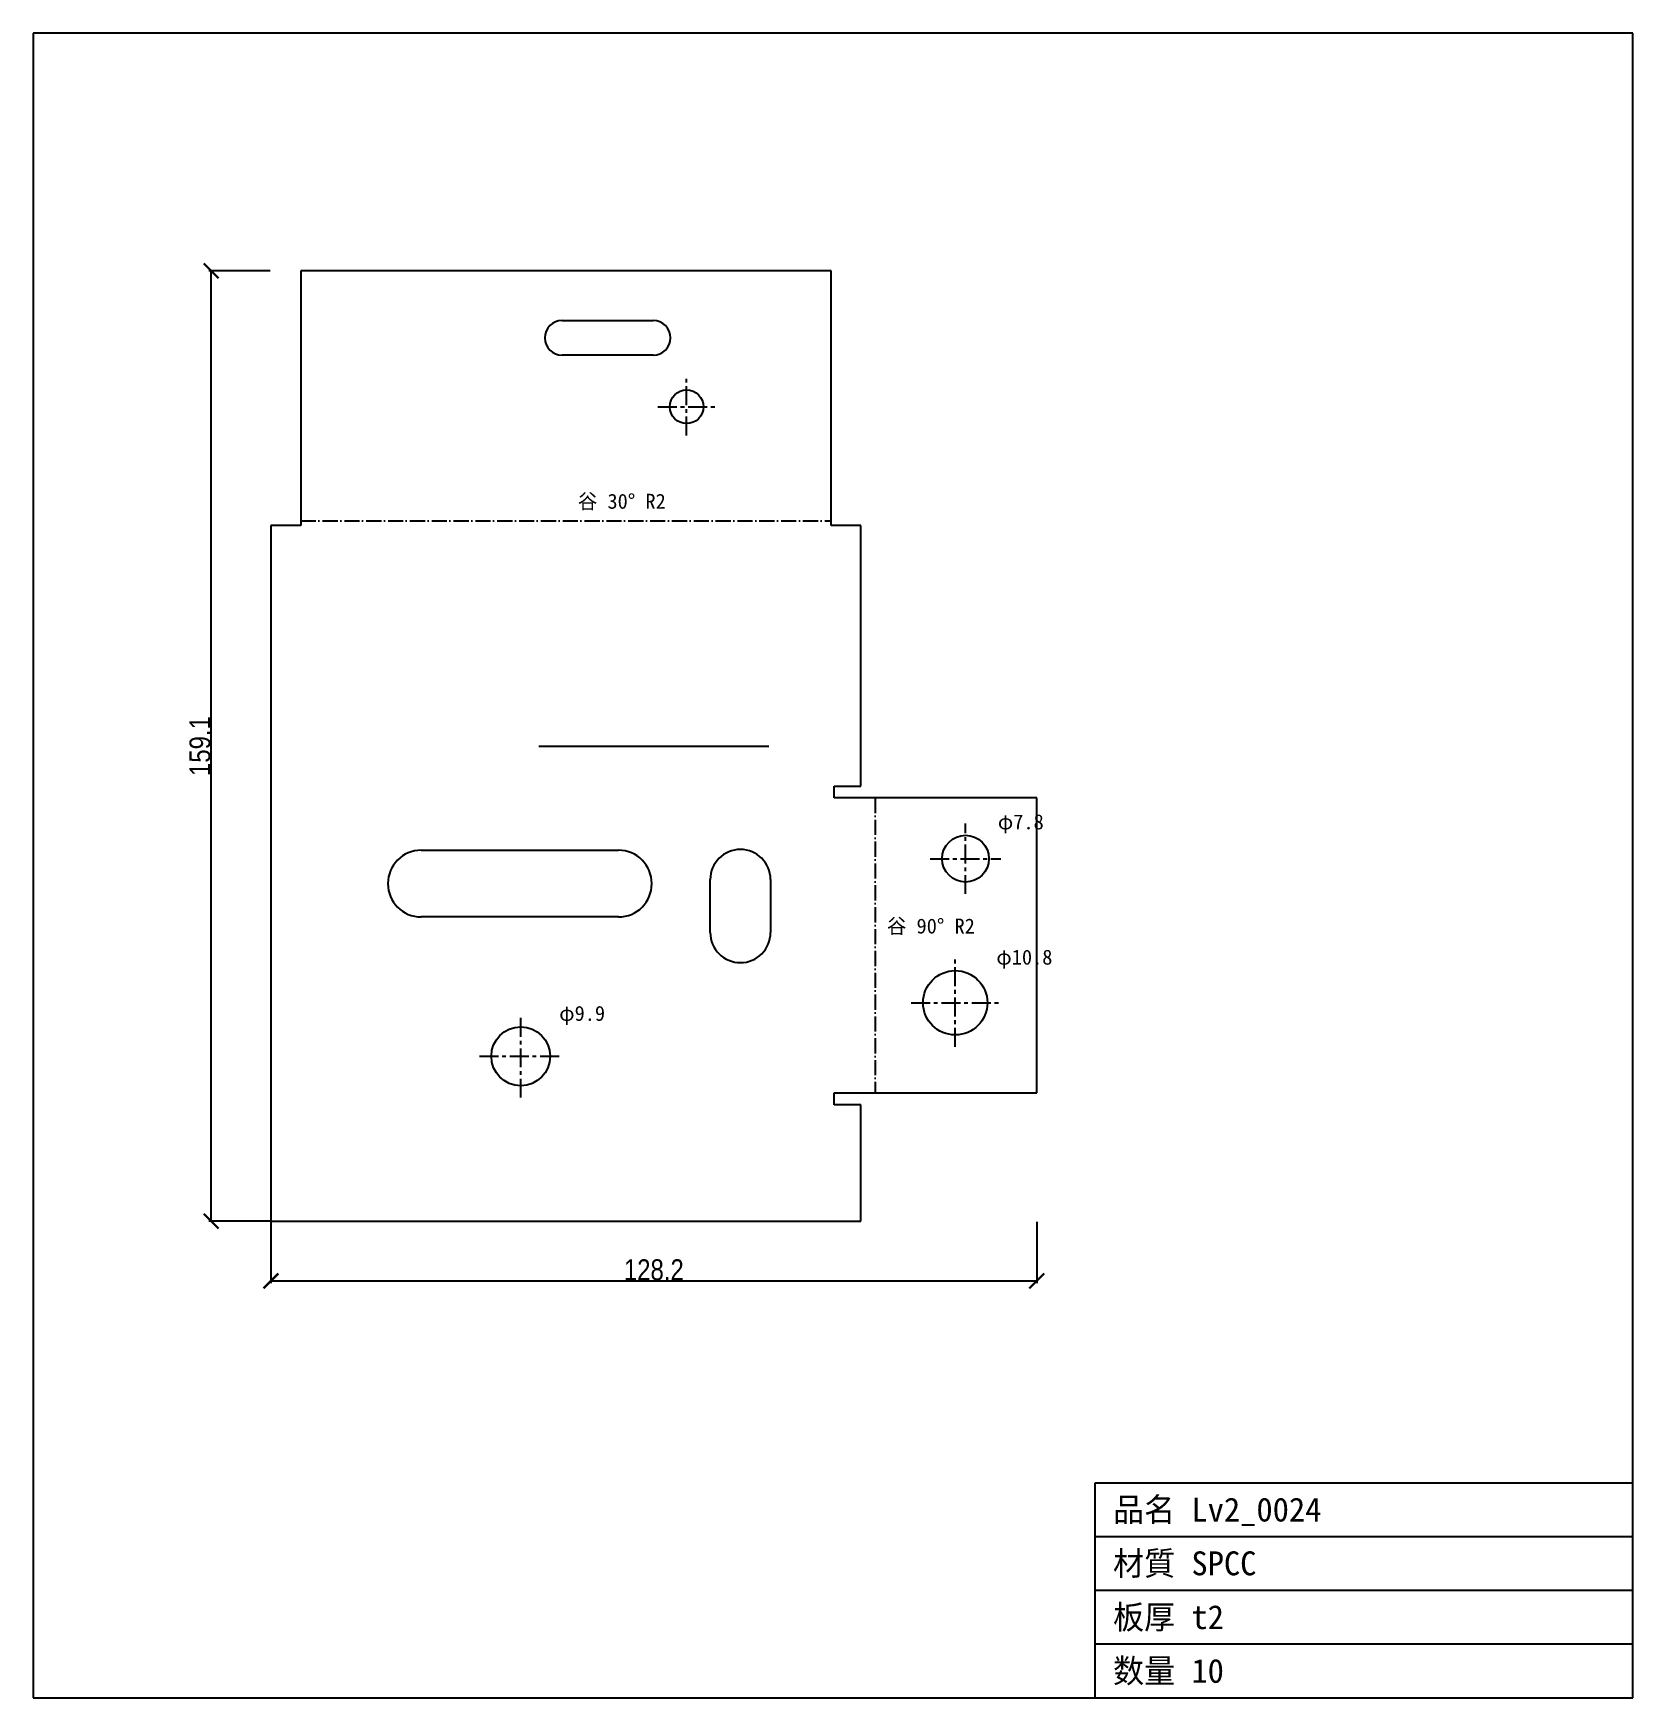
# Model space of a CAD drawing. Header units: millimetres. Extents: x -40 to 228, y -80 to 199.
import ezdxf

# ---------------------------------------------------------------- set-up
doc = ezdxf.new("R2010")
doc.units = ezdxf.units.MM
doc.linetypes.add('CENTER', pattern=[5.08, 3.175, -0.635, 0.635, -0.635])
doc.linetypes.add('DASHDOT', pattern=[3.556, 2.54, -0.508, 0, -0.508])
for name, color, linetype in [('BEND', 7, 'Continuous'), ('CENTER', 7, 'Continuous'), ('CUT', 7, 'Continuous'), ('DIM', 7, 'Continuous'), ('FRAME', 7, 'Continuous'), ('MARK', 7, 'Continuous'), ('TEXT', 7, 'Continuous')]:
    doc.layers.add(name, color=color, linetype=linetype)
doc.styles.add('OpenSansCondensed-Light', font='OpenSansCondensed-Light.ttf')
doc.dimstyles.new('EZDXF', dxfattribs={"dimtxt": 0.25, "dimasz": 0.175, "dimexe": 0.375, "dimexo": 0.125, "dimgap": 0.1, "dimtad": 1, "dimlfac": 100, "dimzin": 12, "dimdsep": 46, "dimtxsty": 'OpenSansCondensed-Light', "dimblk": 'ARCHTICK', "dimcen": 2.5, "dimazin": 3, "dimtfac": 0.5, "dimtmove": 2, "dimatfit": 3})

# ---------------------------------------------------------------- blocks, each defined once
blk = doc.blocks.new('_ARCHTICK')
at = {"color": 0, "linetype": 'BYBLOCK', "const_width": 0.15}
blk.add_lwpolyline([(-0.5, -0.5), (0.5, 0.5)], dxfattribs=at)

msp = doc.modelspace()

# ---------------------------------------------------------------- linework, layer by layer
at = {"layer": 'BEND', "color": 3, "linetype": 'DASHDOT'}
for p, q in [((5, 117.29), (93.79, 117.29)), ((101.15, 70.86), (101.15, 21.48))]:
    msp.add_line(p, q, dxfattribs=at)
at = {"layer": 'CENTER', "color": 1, "linetype": 'CENTER'}
for p, q in [((69.6, 131.54), (69.6, 141.18)), ((64.78, 136.36), (74.42, 136.36)), ((116.3, 54.79), (116.3, 66.61)), ((110.39, 60.7), (122.21, 60.7)), ((114.58, 29.19), (114.58, 43.96)), ((107.19, 36.57), (121.96, 36.57)), ((41.84, 20.69), (41.84, 34.55)), ((34.91, 27.62), (48.77, 27.62))]:
    msp.add_line(p, q, dxfattribs=at)
at = {"layer": 'CUT'}
for p, q in [((93.79, 159.11), (5, 159.11)), ((5, 159.11), (5, 116.5)), ((93.79, 116.5), (93.79, 159.11)), ((48.76, 150.79), (64.01, 150.79)), ((64.01, 144.99), (48.76, 144.99)), ((5, 116.5), (0, 116.5)), ((0, 116.5), (0, 0)), ((98.79, 116.5), (93.79, 116.5)), ((98.79, 72.86), (98.79, 116.5)), ((94.29, 70.86), (94.29, 72.86)), ((94.29, 72.86), (98.79, 72.86)), ((128.23, 70.86), (94.29, 70.86)), ((128.23, 21.48), (128.23, 70.86)), ((25.17, 62.1), (58.2, 62.1)), ((73.57, 48.33), (73.57, 57.2)), ((83.65, 57.2), (83.65, 48.33)), ((58.2, 50.94), (25.17, 50.94)), ((94.29, 19.48), (94.29, 21.48)), ((94.29, 21.48), (128.23, 21.48)), ((98.79, 19.48), (94.29, 19.48)), ((98.79, 0), (98.79, 19.48)), ((0, 0), (98.79, 0))]:
    msp.add_line(p, q, dxfattribs=at)
for centre, radius in [((69.6, 136.36), 2.82), ((116.3, 60.7), 3.91), ((114.58, 36.57), 5.38), ((41.84, 27.62), 4.93)]:
    msp.add_circle(centre, radius, dxfattribs=at)
for centre, radius, start, end in [((48.76, 147.89), 2.9, 90, -90), ((64.01, 147.89), 2.9, -90, 90), ((25.17, 56.52), 5.58, 90, -90), ((58.2, 56.52), 5.58, -90, 90), ((78.61, 57.2), 5.04, 0, 180), ((78.61, 48.33), 5.04, 180, 0)]:
    msp.add_arc(centre, radius, start, end, dxfattribs=at)
at = {"layer": 'FRAME'}
for p, q in [((228, 198.89), (-39.78, 198.89)), ((-39.78, 198.89), (-39.78, -79.78)), ((228, -79.78), (228, 198.89)), ((138, -79.78), (138, -43.78)), ((138, -43.78), (228, -43.78)), ((138, -52.78), (228, -52.78)), ((138, -61.78), (228, -61.78)), ((138, -70.78), (228, -70.78)), ((-39.78, -79.78), (228, -79.78))]:
    msp.add_line(p, q, dxfattribs=at)
at = {"layer": 'MARK'}
msp.add_line((44.88, 79.56), (83.35, 79.56), dxfattribs=at)

# ---------------------------------------------------------------- texts
at = {"layer": 'TEXT'}
for s, height, p in [('谷 30° R2', 2.5, (51.4, 119.29)), ('φ7.8', 2.5, (121.71, 65.61)), ('谷 90° R2', 2.5, (103.15, 48.17)), ('φ10.8', 2.5, (121.46, 42.96)), ('φ9.9', 2.5, (48.27, 33.55)), ('品名 Lv2_0024', 4, (141, -50.28)), ('材質 SPCC', 4, (141, -59.28)), ('板厚 t2', 4, (141, -68.28)), ('数量 10', 4, (141, -77.28))]:
    msp.add_text(s, height=height, dxfattribs=at).set_placement(p)

# ---------------------------------------------------------------- dimensions: what is measured, and where the dimension line sits
at = {"layer": 'DIM'}
msp.add_linear_dim(base=(-10, 0), p1=(0, 0), p2=(0, 159.11), angle=90, dimstyle='EZDXF', override={"dimtxt": 3.5, "dimasz": 2.5, "dimdec": 1, "dimlfac": 1}, dxfattribs=at).render()
msp.add_linear_dim(base=(0, -10), p1=(0, 0), p2=(128.23, 0), dimstyle='EZDXF', override={"dimtxt": 3.5, "dimasz": 2.5, "dimdec": 1, "dimlfac": 1}, dxfattribs=at).render()

doc.saveas('drawing.dxf')
